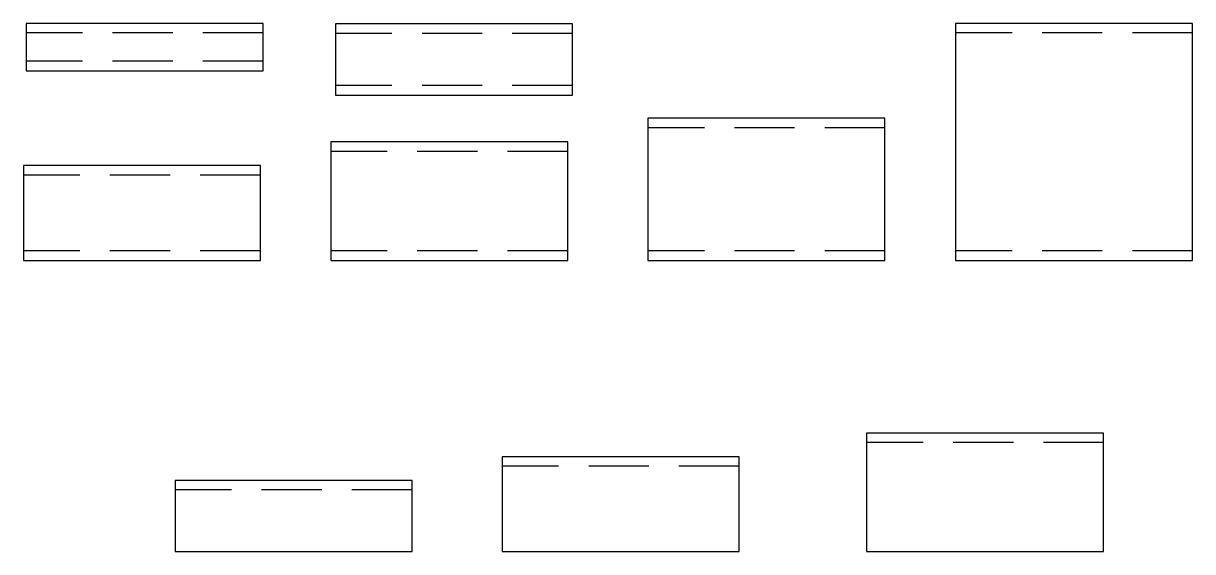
# Model space of a CAD drawing. Header units: millimetres. Extents: x 2186 to 2679, y 1482 to 1705.
import ezdxf

# ---------------------------------------------------------------- set-up
doc = ezdxf.new("R2010")
doc.units = ezdxf.units.MM
doc.linetypes.add('HIDDEN', pattern=[9.525, 6.35, -3.175])
doc.layers.add('WIPEOUT', color=250, linetype='Continuous')

# ---------------------------------------------------------------- blocks, each defined once
blk = doc.blocks.new('60扁通')
blk.add_wipeout([(50, 0), (50, -60), (-50, -60), (-50, 0)]).dxf.layer = 'WIPEOUT'
at = {"color": 8, "linetype": 'HIDDEN', "ltscale": 4}
for p, q in [((50, -4), (-50, -4)), ((50, -56), (-50, -56))]:
    blk.add_line(p, q, dxfattribs=at)
blk.add_lwpolyline([(50, -60), (50, 0), (-50, 0), (-50, -60)], close=True)
blk = doc.blocks.new('100扁通')
blk.add_wipeout([(50, 0), (50, -100), (-50, -100), (-50, 0)]).dxf.layer = 'WIPEOUT'
at = {"color": 8, "linetype": 'HIDDEN', "ltscale": 4}
for p, q in [((50, -4), (-50, -4)), ((50, -96), (-50, -96))]:
    blk.add_line(p, q, dxfattribs=at)
blk.add_lwpolyline([(50, -100), (50, 0), (-50, 0), (-50, -100)], close=True)
blk = doc.blocks.new('*U8')
blk.add_wipeout([(50, 0), (50, -50), (-50, -50), (-50, 0)]).dxf.layer = 'WIPEOUT'
at = {"color": 8, "linetype": 'HIDDEN', "ltscale": 4}
for p, q in [((50, -4), (-50, -4)), ((50, -46), (-50, -46))]:
    blk.add_line(p, q, dxfattribs=at)
blk.add_lwpolyline([(50, -50), (50, 0), (-50, 0), (-50, -50)], close=True)
blk = doc.blocks.new('40扁通')
blk.add_wipeout([(50, 0), (50, -40), (-50, -40), (-50, 0)]).dxf.layer = 'WIPEOUT'
at = {"color": 8, "linetype": 'HIDDEN', "ltscale": 4}
for p, q in [((50, -4), (-50, -4)), ((50, -36), (-50, -36))]:
    blk.add_line(p, q, dxfattribs=at)
blk.add_lwpolyline([(50, -40), (50, 0), (-50, 0), (-50, -40)], close=True)
blk = doc.blocks.new('20扁通')
blk.add_wipeout([(50, 0), (50, -20), (-50, -20), (-50, 0)]).dxf.layer = 'WIPEOUT'
at = {"color": 8, "linetype": 'HIDDEN', "ltscale": 4}
for p, q in [((50, -4), (-50, -4)), ((50, -16), (-50, -16))]:
    blk.add_line(p, q, dxfattribs=at)
blk.add_lwpolyline([(50, -20), (50, 0), (-50, 0), (-50, -20)], close=True)
blk = doc.blocks.new('50角钢')
blk.add_wipeout([(50, 0), (50, -50), (-50, -50), (-50, 0)]).dxf.layer = 'WIPEOUT'
at = {"color": 8, "linetype": 'HIDDEN', "ltscale": 4}
blk.add_line((50, -4), (-50, -4), dxfattribs=at)
blk.add_lwpolyline([(50, -50), (50, 0), (-50, 0), (-50, -50)], close=True)
blk = doc.blocks.new('40角钢')
blk.add_wipeout([(50, 0), (50, -40), (-50, -40), (-50, 0)]).dxf.layer = 'WIPEOUT'
at = {"color": 8, "linetype": 'HIDDEN', "ltscale": 4}
blk.add_line((50, -4), (-50, -4), dxfattribs=at)
blk.add_lwpolyline([(50, -40), (50, 0), (-50, 0), (-50, -40)], close=True)
blk = doc.blocks.new('30角钢')
blk.add_wipeout([(50, 0), (50, -30), (-50, -30), (-50, 0)]).dxf.layer = 'WIPEOUT'
at = {"color": 8, "linetype": 'HIDDEN', "ltscale": 4}
blk.add_line((50, -4), (-50, -4), dxfattribs=at)
blk.add_lwpolyline([(50, -30), (50, 0), (-50, 0), (-50, -30)], close=True)
blk = doc.blocks.new('*U12')
at = {"color": 8, "linetype": 'HIDDEN', "ltscale": 4}
for p, q in [((50, -4), (-50, -4)), ((50, -26), (-50, -26))]:
    blk.add_line(p, q, dxfattribs=at)
blk.add_lwpolyline([(50, -30), (50, 0), (-50, 0), (-50, -30)], close=True)

msp = doc.modelspace()

# ---------------------------------------------------------------- block references
for name, p in [('20扁通', (2237.33, 1704.77)), ('*U12', (2367.86, 1704.53)), ('100扁通', (2629.5, 1704.77)), ('60扁通', (2499.69, 1664.77)), ('*U8', (2365.85, 1654.77)), ('40扁通', (2236.17, 1644.77)), ('50角钢', (2591.96, 1531.97)), ('40角钢', (2438.18, 1521.97)), ('30角钢', (2300.18, 1511.97))]:
    msp.add_blockref(name, p)

doc.saveas('drawing.dxf')
